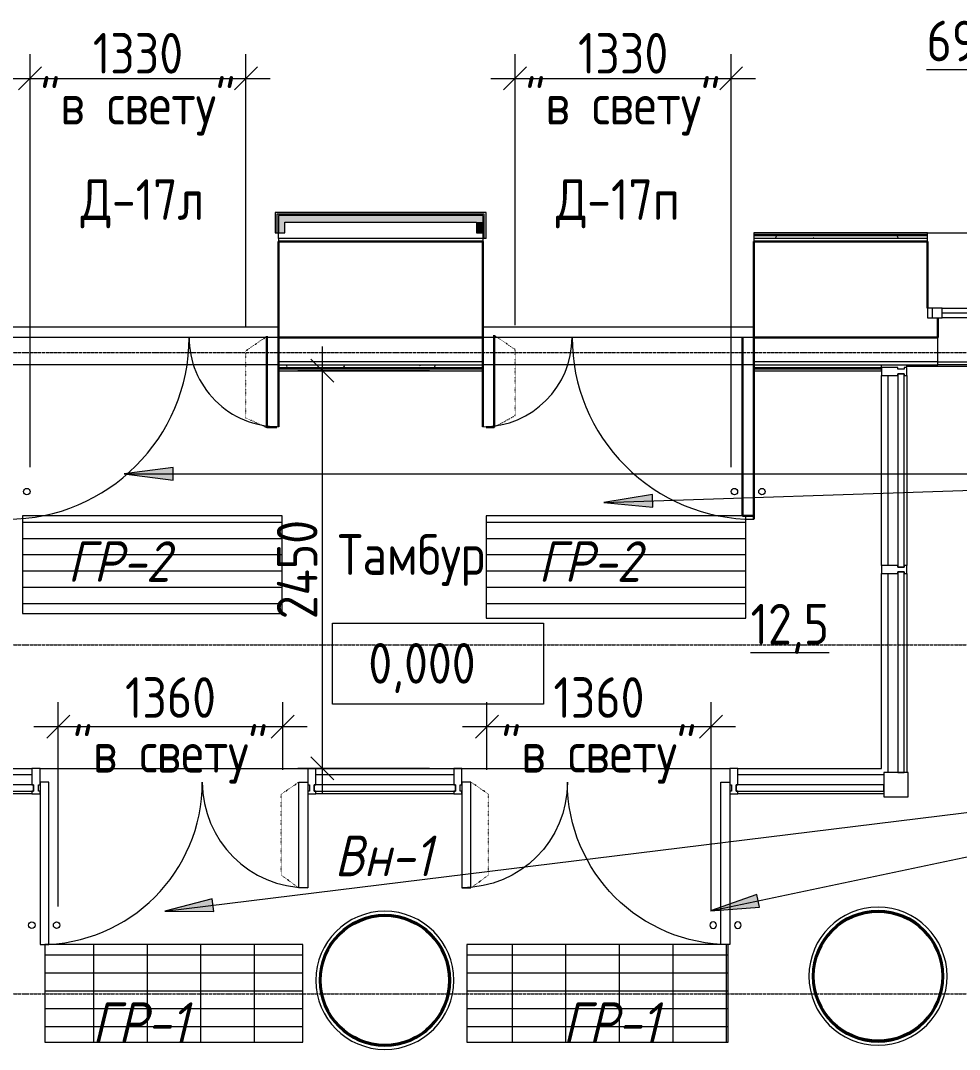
# Model space of a CAD drawing. Header units: millimetres. Extents: x -11345 to 411485, y -9810 to 73012.
# Drawn here: x 54361 to 60146, y -2497 to 3840 of the extents above; entities that cross this region are included whole.
import ezdxf

# ---------------------------------------------------------------- set-up
doc = ezdxf.new("R2010")
doc.units = ezdxf.units.MM
doc.linetypes.add('ADSK_Линия сетки', pattern=[25, 20, -2.5, 0, -2.5])
doc.linetypes.add('ADSK_Пунктирная_п1', pattern=[0.53, 0, -0.53])
for name, color, linetype, lineweight in [('_ Окна', 7, 'Continuous', 9), ('Аннотация', 7, 'Continuous', 18), ('Витраж', 7, 'Continuous', 9), ('Двери', 7, 'Continuous', 9), ('Колонны', 7, 'Continuous', 18), ('Марки', 7, 'Continuous', 20), ('Марки дверей', 7, 'Continuous', 20), ('Марки помещений', 7, 'Continuous', 20), ('Окна', 7, 'Continuous', 9), ('Оси', 253, 'Continuous', 9), ('Отметки', 7, 'Continuous', 9), ('Панели витража', 7, 'Continuous', 9), ('Перекрытие', 7, 'Continuous', 9), ('Размеры', 7, 'Continuous', 5), ('Стены внутренние', 7, 'Continuous', 18), ('Стены наружные', 7, 'Continuous', 18), ('Стены несущие', 7, 'Continuous', 30), ('Стены отделка', 7, 'Continuous', 30), ('Стены штриховка', 7, 'Continuous', 9), ('Узлы', 7, 'Continuous', 18)]:
    doc.layers.add(name, color=color, linetype=linetype, lineweight=lineweight)
doc.layers.add('Линии', color=7, linetype='Continuous', lineweight=9, true_color=0x00a600)
doc.styles.add('GOST Common_2', font='GOST_Common.ttf', dxfattribs={"width": 0.9, "height": 250})
doc.styles.add('GOST Common_3', font='GOST_Common.ttf', dxfattribs={"width": 0.9, "height": 250})
doc.styles.add('GOST Common_B_I', font='', dxfattribs={"width": 0.9, "height": 250})
doc.styles.get('GOST Common_B_I').set_extended_font_data('GOST Common', italic=True, bold=True)
doc.dimstyles.new('ADSK_Основной_2_5_мм_Округление_до_10_мм', dxfattribs={"dimscale": 304.8, "dimtxt": 251.428749, "dimasz": 0.463911, "dimexe": 0.492126, "dimexo": 0.492126, "dimgap": 0.098425, "dimtad": 1, "dimdec": 0, "dimrnd": 10, "dimdsep": 46, "dimtxsty": 'GOST Common_3', "dimblk1": 'OBLIQUE', "dimblk2": 'OBLIQUE', "dimsah": 1, "dimcen": 0.09, "dimdle": 0.492126, "dimazin": 2, "dimtfac": 1, "dimtdec": 4, "dimtix": 1, "dimtmove": 0, "dimatfit": 3, "dimfxl": 1, "dimtvp": 1, "dimtolj": 1, "dimtzin": 0, "dimlwd": 20, "dimlwe": 20, "dimarcsym": 2})
doc.dimstyles.new('ADSK_Основной_2_5_мм_Округление_до_1_мм', dxfattribs={"dimscale": 304.8, "dimtxt": 250, "dimasz": 0.463911, "dimexe": 0.492126, "dimexo": 0.492126, "dimgap": 0.098425, "dimtad": 1, "dimdec": 0, "dimdsep": 46, "dimtxsty": 'GOST Common_3', "dimblk1": 'OBLIQUE', "dimblk2": 'OBLIQUE', "dimsah": 1, "dimcen": 0.09, "dimdle": 0.492126, "dimazin": 2, "dimtfac": 1, "dimtdec": 0, "dimtix": 1, "dimtmove": 0, "dimatfit": 3, "dimfxl": 1, "dimtvp": 1, "dimtolj": 1, "dimtzin": 0, "dimlwd": 20, "dimlwe": 20, "dimarcsym": 2})
pattern_1 = [(0, (32053.86, 0), (406.4, 101.6), [33.528, -271.272, 33.528, -271.272, -1625.6]), (0, (32053.86, 0), (406.4, 101.6), [-609.6, 33.528, -576.072, 33.528, -271.272, -711.2]), (0, (32053.86, 0), (406.4, 101.6), [-1524, 33.528, -169.672, 33.528, -474.472]), (120, (32206.26, 50.8), (-291.18818, 301.15272), [33.528, -271.272, 33.528, -271.272, -1625.6]), (120, (32206.26, 50.8), (-291.18818, 301.15272), [-609.6, 33.528, -576.072, 33.528, -271.272, -711.2]), (120, (32206.26, 50.8), (-291.18818, 301.15272), [-1524, 33.528, -169.672, 33.528, -474.472]), (240, (32257.06, 254), (-115.21182, -402.75272), [33.528, -271.272, 33.528, -271.272, -1625.6]), (240, (32257.06, 254), (-115.21182, -402.75272), [-609.6, 33.528, -576.072, 33.528, -271.272, -711.2]), (240, (32257.06, 254), (-115.21182, -402.75272), [-1524, 33.528, -169.672, 33.528, -474.472])]
pattern_2 = [(0, (32053.86, -550), (0, 100), [])]

# ---------------------------------------------------------------- blocks, each defined once
blk = doc.blocks.new('Системная панель - Стекло - 40мм-6453344-План 1-го этажа')
at = {"layer": 'Панели витража', "lineweight": 18}
blk.add_line((-405, 40), (-405, 0), dxfattribs=at)
blk.add_lwpolyline([(-405, 0), (505, 0), (505, 40), (-405, 40)], dxfattribs=at)
blk = doc.blocks.new('Системная панель - Стекло - 40мм-4289807-План 1-го этажа')
at = {"layer": 'Панели витража', "lineweight": 18}
blk.add_lwpolyline([(263.8, 0), (263.8, 40), (-971.2, 40), (-971.2, 0)], close=True, dxfattribs=at)
blk = doc.blocks.new('Прямоугольный импост - Импост структурный с накладкой - 100мм-5430409-План 1-го этажа')
at = {"layer": 'Витраж'}
for p, q in [((22226, -300.6), (21326, -300.6)), ((22226, -417.6), (21326, -417.6))]:
    blk.add_line(p, q, dxfattribs=at)
blk = doc.blocks.new('Квадратный угловой импост - 150х150 мм-6453345-План 1-го этажа')
at = {"layer": 'Витраж', "lineweight": 18}
for p, q in [((-25, 25), (125, 25)), ((-25, -125), (-25, 25)), ((125, 25), (125, -125)), ((125, -125), (-25, -125))]:
    blk.add_line(p, q, dxfattribs=at)
blk = doc.blocks.new('Системная панель - Стекло - 40мм-6453346-План 1-го этажа')
at = {"layer": 'Панели витража', "lineweight": 18}
blk.add_line((-535, 40), (-535, 0), dxfattribs=at)
blk.add_lwpolyline([(-535, 0), (335, 0), (335, 40), (-535, 40)], dxfattribs=at)
blk = doc.blocks.new('Прямоугольный импост - Импост структурный с накладкой - 160мм-4289808-План 1-го этажа')
at = {"layer": 'Витраж', "lineweight": 18}
for p, q in [((-50, 0), (-50, 17)), ((-50, 17), (0, 17)), ((-40, 0), (-50, 0)), ((-40, -40), (-40, 0)), ((0, 0), (-10, 0)), ((-10, 0), (-10, -40)), ((0, 17), (0, 0)), ((-50, -140), (-50, -40)), ((-50, -40), (-40, -40)), ((-10, -40), (0, -40)), ((0, -40), (0, -140)), ((0, -140), (-50, -140))]:
    blk.add_line(p, q, dxfattribs=at)
blk = doc.blocks.new('Системная панель - Стекло - 40мм-4289809-План 1-го этажа')
at = {"layer": 'Панели витража', "lineweight": 18}
blk.add_lwpolyline([(488.8, 40), (-701.2, 40), (-701.2, 0), (488.8, 0)], close=True, dxfattribs=at)
blk = doc.blocks.new('Прямоугольный импост - Импост структурный с накладкой - 160мм-6453342-План 1-го этажа')
at = {"layer": 'Витраж', "lineweight": 18}
for p, q in [((-25, 0), (-25, 17)), ((-25, 17), (25, 17)), ((-15, 0), (-25, 0)), ((-15, -40), (-15, 0)), ((25, 0), (15, 0)), ((15, 0), (15, -40)), ((25, 17), (25, 0)), ((-25, -140), (-25, -40)), ((-25, -40), (-15, -40)), ((15, -40), (25, -40)), ((25, -40), (25, -140)), ((25, -140), (-25, -140))]:
    blk.add_line(p, q, dxfattribs=at)
blk = doc.blocks.new('Прямоугольный импост - Импост структурный с накладкой - 160мм-4289652-План 1-го этажа')
at = {"layer": 'Витраж', "lineweight": 18}
for p, q in [((-25, 0), (-25, 17)), ((-25, 17), (25, 17)), ((-15, 0), (-25, 0)), ((-15, -40), (-15, 0)), ((25, 0), (15, 0)), ((15, 0), (15, -40)), ((25, 17), (25, 0)), ((-25, -140), (-25, -40)), ((-25, -40), (-15, -40)), ((15, -40), (25, -40)), ((25, -40), (25, -140)), ((25, -140), (-25, -140))]:
    blk.add_line(p, q, dxfattribs=at)
blk = doc.blocks.new('Витражная двухстворчатая дверь - Входная двухстворчатая левая-6453348-План 1-го этажа')
at = {"layer": 'Двери'}
for points in [[(-825, -945), (-770, -945), (-770, 55), (-825, 55), (-825, -945)], [(825, -595), (770, -595), (770, 55), (825, 55), (825, -595)]]:
    blk.add_lwpolyline(points, dxfattribs=at)
for centre, radius, start, end in [((-825, 55), 1000, 270, 0), ((825, 55), 650, 180, 270)]:
    blk.add_arc(centre, radius, start, end, dxfattribs=at)
at = {"layer": 'Линии', "color": 7, "linetype": 'ADSK_Пунктирная_п1'}
for points in [[(660.6, -516.3), (660.6, -19.2), (769.3, 55.8)], [(768.9, -595), (660.6, -516.3)]]:
    blk.add_lwpolyline(points, dxfattribs=at)
at = {"layer": 'Линии', "color": 7, "lineweight": 18}
for centre in [(-875, -825), (-722.5, -825)]:
    blk.add_circle(centre, 20, dxfattribs=at)
blk = doc.blocks.new('AC_Дверь_Двупольная_Алюминиевая - 1670х2250Н алюм ост Д-25п-5482240-План 1-го этажа')
at = {"layer": 'Двери', "lineweight": 30}
for p, q in [((-835, 295), (-835, 1415)), ((835, 295), (835, 845))]:
    blk.add_line(p, q, dxfattribs=at)
at = {"layer": 'Двери'}
for centre, radius, start, end in [((-835, 295), 1120, 360, 90), ((835, 295), 550, 90, 180)]:
    blk.add_arc(centre, radius, start, end, dxfattribs=at)
blk = doc.blocks.new('AC_Дверь_Двупольная_Алюминиевая - 1670х2250Н алюм ост Д-25л-6024156-План 1-го этажа')
at = {"layer": 'Двери', "lineweight": 30}
for p, q in [((835, 295), (835, 1415)), ((-835, 295), (-835, 845))]:
    blk.add_line(p, q, dxfattribs=at)
at = {"layer": 'Двери'}
for centre, radius, start, end in [((835, 295), 1120, 90, 180), ((-835, 295), 550, 360, 90)]:
    blk.add_arc(centre, radius, start, end, dxfattribs=at)
blk = doc.blocks.new('окно трехпол с фрамугой - 1740 и 1760 -2300_h___нов_ ок1-V47-План 1-го этажа')
at = {"layer": '_ Окна', "lineweight": 18}
for p, q in [((-880, 115), (-880, 175)), ((-880, 175), (-790, 175)), ((-790, 175), (-790, 115)), ((-430, 115), (-430, 175)), ((-430, 175), (-370, 175)), ((-370, 175), (-370, 115)), ((370, 115), (370, 175)), ((370, 175), (430, 175)), ((430, 175), (430, 115)), ((790, 175), (790, 115)), ((880, 175), (790, 175)), ((880, 115), (880, 175)), ((-790, 115), (-880, 115)), ((-370, 115), (-430, 115)), ((430, 115), (370, 115)), ((790, 115), (880, 115))]:
    blk.add_line(p, q, dxfattribs=at)
at = {"layer": '_ Окна'}
for p, q in [((-850, 115), (-850, 175)), ((-790, 145), (-430, 145)), ((-370, 145), (370, 145)), ((430, 145), (790, 145)), ((850, 115), (850, 175))]:
    blk.add_line(p, q, dxfattribs=at)
at = {"layer": 'Окна'}
for p, q in [((-880, 175), (-880, 115)), ((-790, 175), (-880, 175)), ((-790, 175), (-430, 175)), ((-370, 175), (-430, 175)), ((-370, 175), (370, 175)), ((430, 175), (370, 175)), ((430, 175), (790, 175)), ((880, 175), (790, 175)), ((880, 115), (880, 175)), ((-880, 115), (-790, 115)), ((-430, 115), (-790, 115)), ((-430, 115), (-370, 115)), ((370, 115), (-370, 115)), ((370, 115), (430, 115)), ((790, 115), (430, 115)), ((790, 115), (880, 115))]:
    blk.add_line(p, q, dxfattribs=at)
blk = doc.blocks.new('Высотные отметки - Рамка-12095-План 1-го этажа')
at = {"layer": 'Аннотация', "lineweight": 20}
for p, q in [((-6.5, 0), (-6.5, 5)), ((-6.5, 5), (6.5, 5)), ((6.5, 5), (6.5, 0)), ((6.5, 0), (-6.5, 0))]:
    blk.add_line(p, q, dxfattribs=at)
blk = doc.blocks.new('_Oblique')
at = {"color": 0, "linetype": 'ByBlock', "lineweight": -2}
blk.add_line((-0.5, -0.5), (0.5, 0.5), dxfattribs=at)
blk = doc.blocks.new('DIMBLOCK28-План 1-го этажа')
at = {"layer": 'Defpoints', "color": 0, "transparency": 16777216}
for p in [(58615.6, -508.6), (57234.4, -924.9), (58615.6, -1796.7)]:
    blk.add_point(p, dxfattribs=at)
at = {"layer": 'Размеры', "color": 0, "transparency": 16777216}
for p, q in [((57234.4, -774.9), (57234.4, -358.6)), ((58615.6, -1646.7), (58615.6, -358.6)), ((57084.4, -508.6), (58765.6, -508.6))]:
    blk.add_line(p, q, dxfattribs=at)
at = {"layer": 'Размеры', "color": 0, "transparency": 16777216, "xscale": 141.4, "yscale": 141.4, "zscale": 141.4, "rotation": 180}
blk.add_blockref('_Oblique', (57234.4, -508.6), dxfattribs=at)
at = {"layer": 'Размеры', "color": 0, "transparency": 16777216, "xscale": 141.4, "yscale": 141.4, "zscale": 141.4}
blk.add_blockref('_Oblique', (58615.6, -508.6), dxfattribs=at)
at = {"layer": 'Размеры', "color": 0, "lineweight": 20, "transparency": 16777216, "char_height": 250, "width": 1564.824, "attachment_point": 5, "style": 'GOST Common_3'}
for s, insert in [('\\A1;1360\u200e', (57925, -330.1)), ('\\A1;"в свету"', (57925, -701.1))]:
    blk.add_mtext(s, dxfattribs=dict(at, insert=insert))
blk = doc.blocks.new('DIMBLOCK29-План 1-го этажа')
at = {"layer": 'Defpoints', "color": 0, "transparency": 16777216}
for p in [(55976.2, -508.6), (55976.2, -925.9), (54593.1, -1766.9)]:
    blk.add_point(p, dxfattribs=at)
at = {"layer": 'Размеры', "color": 0, "transparency": 16777216}
for p, q in [((54593.1, -1616.9), (54593.1, -358.6)), ((55976.2, -775.9), (55976.2, -358.6)), ((54443.1, -508.6), (56126.2, -508.6))]:
    blk.add_line(p, q, dxfattribs=at)
at = {"layer": 'Размеры', "color": 0, "transparency": 16777216, "xscale": 141.4, "yscale": 141.4, "zscale": 141.4, "rotation": 180}
blk.add_blockref('_Oblique', (54593.1, -508.6), dxfattribs=at)
at = {"layer": 'Размеры', "color": 0, "transparency": 16777216, "xscale": 141.4, "yscale": 141.4, "zscale": 141.4}
blk.add_blockref('_Oblique', (55976.2, -508.6), dxfattribs=at)
at = {"layer": 'Размеры', "color": 0, "lineweight": 20, "transparency": 16777216, "char_height": 250, "width": 1564.824, "attachment_point": 5, "style": 'GOST Common_3'}
for s, insert in [('\\A1;1360\u200e', (55284.7, -330.1)), ('\\A1;"в свету"', (55284.7, -701.1))]:
    blk.add_mtext(s, dxfattribs=dict(at, insert=insert))
blk = doc.blocks.new('DIMBLOCK30-План 1-го этажа')
at = {"layer": 'Defpoints', "color": 0, "transparency": 16777216}
for p in [(58739.4, 3483.1), (57408, 1813.2), (58739.4, 938.1)]:
    blk.add_point(p, dxfattribs=at)
at = {"layer": 'Размеры', "color": 0, "transparency": 16777216}
for p, q in [((57408, 1963.2), (57408, 3633.1)), ((58739.4, 1088.1), (58739.4, 3633.1)), ((57258, 3483.1), (58889.4, 3483.1))]:
    blk.add_line(p, q, dxfattribs=at)
at = {"layer": 'Размеры', "color": 0, "transparency": 16777216, "xscale": 141.4, "yscale": 141.4, "zscale": 141.4, "rotation": 180}
blk.add_blockref('_Oblique', (57408, 3483.1), dxfattribs=at)
at = {"layer": 'Размеры', "color": 0, "transparency": 16777216, "xscale": 141.4, "yscale": 141.4, "zscale": 141.4}
blk.add_blockref('_Oblique', (58739.4, 3483.1), dxfattribs=at)
at = {"layer": 'Размеры', "color": 0, "lineweight": 20, "transparency": 16777216, "char_height": 250, "width": 1564.824, "attachment_point": 5, "style": 'GOST Common_3'}
for s, insert in [('\\A1;1330', (58073.7, 3638.1)), ('\\A1;"в свету"', (58073.7, 3290.6))]:
    blk.add_mtext(s, dxfattribs=dict(at, insert=insert))
blk = doc.blocks.new('DIMBLOCK83-План 1-го этажа')
at = {"layer": 'Defpoints', "color": 0, "transparency": 16777216}
for p in [(55749.3, 3483.1), (55749.3, 1805.5), (54419.3, 938.1)]:
    blk.add_point(p, dxfattribs=at)
at = {"layer": 'Размеры', "color": 0, "transparency": 16777216}
for p, q in [((54419.3, 1088.1), (54419.3, 3633.1)), ((55749.3, 1955.5), (55749.3, 3633.1)), ((54269.3, 3483.1), (55899.3, 3483.1))]:
    blk.add_line(p, q, dxfattribs=at)
at = {"layer": 'Размеры', "color": 0, "transparency": 16777216, "xscale": 141.4, "yscale": 141.4, "zscale": 141.4, "rotation": 180}
blk.add_blockref('_Oblique', (54419.3, 3483.1), dxfattribs=at)
at = {"layer": 'Размеры', "color": 0, "transparency": 16777216, "xscale": 141.4, "yscale": 141.4, "zscale": 141.4}
blk.add_blockref('_Oblique', (55749.3, 3483.1), dxfattribs=at)
at = {"layer": 'Размеры', "color": 0, "lineweight": 20, "transparency": 16777216, "char_height": 250, "width": 1564.824, "attachment_point": 5, "style": 'GOST Common_3'}
for s, insert in [('\\A1;1330', (55084.3, 3638.1)), ('\\A1;"в свету"', (55084.3, 3290.6))]:
    blk.add_mtext(s, dxfattribs=dict(at, insert=insert))
blk = doc.blocks.new('оси')
at = {"layer": 'Оси', "linetype": 'ADSK_Линия сетки'}
for p, q in [((-5146.135, 3950), (56550.042, 3950)), ((-5146.135, 2150), (56868.493, 2150)), ((-5146.135, 0), (40282.446, 0))]:
    blk.add_line(p, q, dxfattribs=at)
blk = doc.blocks.new('*D518')
at = {"layer": 'Defpoints', "color": 0, "transparency": 16777216}
for p in [(56220.3, 1683.2), (57030.6, 1683.2), (57030.6, -766.8)]:
    blk.add_point(p, dxfattribs=at)
at = {"layer": 'Размеры', "color": 0, "transparency": 16777216}
for p, q in [((56220.3, -916.8), (56220.3, 1833.2)), ((56880.6, 1683.2), (56070.3, 1683.2)), ((56880.6, -766.8), (56070.3, -766.8))]:
    blk.add_line(p, q, dxfattribs=at)
at = {"layer": 'Размеры', "color": 0, "transparency": 16777216, "xscale": 141.4, "yscale": 141.4, "zscale": 141.4}
for p, rotation in [((56220.3, 1683.2), 90), ((56220.3, -766.8), 270)]:
    blk.add_blockref('_Oblique', p, dxfattribs=dict(at, rotation=rotation))
at = {"layer": 'Размеры', "color": 0, "lineweight": 20, "transparency": 16777216, "insert": (56065.3, 458.2), "char_height": 250, "attachment_point": 5, "rotation": 90, "style": 'GOST Common_3'}
blk.add_mtext('\\A1;2450', dxfattribs=at)

msp = doc.modelspace()

# ---------------------------------------------------------------- hatches: boundary and pattern name
at = {"layer": 'Аннотация', "lineweight": 9}
for points in [[(55000.13044, 1047.53058), (55300.13044, 1008.03483), (55300.13044, 1087.02633)], [(57955.82478, 872.00485), (58256.97858, 842.57178), (58254.33485, 921.51903)], [(55249.49321, -1645.11888), (55552.07011, -1647.79003), (55542.4514, -1569.38635)], [(58612.23228, -1643.9672), (58913.91851, -1620.61476), (58897.59474, -1543.32834)]]:
    msp.add_hatch(color=256, dxfattribs=at).paths.add_polyline_path(points)
at = {"layer": 'Колонны', "true_color": 0xfbfbf4}
for points in [[(56605.63128, -2477.47649), (56676.04639, -2471.31596), (56744.32197, -2453.02158), (56808.38351, -2423.14919), (56866.28452, -2382.60647), (56919.26212, -2328.34596), (56958.36064, -2271.39555), (56987.29093, -2208.38575), (57005.07635, -2141.2311), (57011.13573, -2071.97204), (57004.47829, -2071.97204), (56998.41891, -2141.2311), (56980.42487, -2208.38575), (56951.04292, -2271.39555), (56911.16582, -2328.34596), (56862.0052, -2377.50658), (56805.05479, -2417.38368), (56742.04499, -2446.76563), (56674.89034, -2464.75967), (56605.63128, -2470.81905), (56535.21618, -2464.4499), (56466.94059, -2445.70386), (56406.20778, -2417.38368), (56349.25737, -2377.50658), (56300.09675, -2328.34596), (56260.21964, -2271.39555), (56230.83769, -2208.38575), (56212.84366, -2141.2311), (56205.80837, -2071.97204), (56200.12684, -2071.97204), (56207.72481, -2147.75179), (56224.58175, -2210.66273), (56254.45413, -2274.72427), (56295.69386, -2333.32228), (56349.25737, -2385.60288), (56406.20778, -2424.7014), (56469.21757, -2453.63169), (56536.37223, -2471.41711), (56597.25509, -2476.74367)], [(59644.45548, -2452.08788), (59716.51976, -2445.48546), (59783.14617, -2427.63297), (59847.2077, -2397.76059), (59905.10871, -2357.21786), (59958.06155, -2302.99272), (59997.17201, -2246.03445), (60026.11009, -2183.01596), (60043.89971, -2115.85204), (60049.95993, -2046.58343), (60043.35751, -2046.58343), (60037.29729, -2115.85204), (60019.30077, -2183.01596), (59989.91477, -2246.03445), (59950.03216, -2302.99272), (59900.86476, -2352.16012), (59843.90649, -2392.04272), (59780.88801, -2421.42873), (59713.72409, -2439.42524), (59644.45548, -2445.48546), (59574.04037, -2439.11804), (59505.76479, -2420.37573), (59445.00446, -2392.04272), (59388.0462, -2352.16012), (59338.8788, -2302.99272), (59298.99619, -2246.03445), (59269.61019, -2183.01596), (59251.61367, -2115.85204), (59244.62369, -2046.58343), (59238.95103, -2046.58343), (59246.4559, -2122.01571), (59263.40594, -2185.27412), (59293.27833, -2249.33566), (59334.51806, -2307.93368), (59388.0462, -2360.18951), (59445.00446, -2399.29997), (59508.02295, -2428.23804), (59577.32005, -2446.21429), (59623.16827, -2450.22549)]]:
    msp.add_hatch(color=7, dxfattribs=at).paths.add_polyline_path(points)
at = {"layer": 'Стены внутренние'}
for points in [[(55989.28875, 2533.2316), (55989.28875, 2638.2316), (55949.28875, 2638.2316), (55949.28875, 2533.2316)], [(57169.42559, 2598.2316), (57209.42559, 2598.2316), (57209.42559, 2638.2316), (55989.28875, 2638.2316), (55989.28875, 2598.2316), (56984.20333, 2598.2316)], [(57169.42559, 2533.2316), (57209.42559, 2533.2316), (57209.42559, 2598.2316), (57169.42559, 2598.2316)]]:
    msp.add_hatch(color=256, dxfattribs=at).paths.add_polyline_path(points)
at = {"layer": 'Стены внутренние', "lineweight": 9}
h = msp.add_hatch(dxfattribs=at)
h.set_pattern_fill('FP_12', color=256, style=0, pattern_type=2)
h.set_pattern_definition(pattern_1)
h.paths.add_polyline_path([(58881.72412, 2498.2316), (59948.99098, 2498.2316), (59948.99098, 2513.2316), (58879.42559, 2513.2316), (58879.42559, 2498.2316)])
h = msp.add_hatch(dxfattribs=at)
h.set_pattern_fill('FP_12', color=256, style=0, pattern_type=2)
h.set_pattern_definition(pattern_1)
h.paths.add_polyline_path([(59514.86393, 1703.2316), (59514.86393, 1718.2316), (58879.42559, 1718.2316), (58879.42559, 1703.2316), (59140.51864, 1703.2316)])
h.paths.add_polyline_path([(54279.28875, 1703.2316), (54279.28875, 1718.2316), (53394.86393, 1718.2316), (53394.86393, 1703.2316), (53817.44541, 1703.2316)])
h.paths.add_polyline_path([(56984.20333, 1703.2316), (57209.42559, 1703.2316), (57209.42559, 1718.2316), (55949.28875, 1718.2316), (55949.28875, 1703.2316)])
at = {"layer": 'Узлы', "lineweight": 9}
h = msp.add_hatch(dxfattribs=at)
h.set_pattern_fill('FP_32', color=253, style=0, pattern_type=2)
h.set_pattern_definition(pattern_2)
h.paths.add_polyline_path([(55929.86393, 188.2316), (55972.36393, 188.2316), (55972.36393, 788.2316), (54372.36393, 788.2316), (54372.36393, 188.2316), (55928.61736, 188.2316)])
h = msp.add_hatch(dxfattribs=at)
h.set_pattern_fill('FP_32', color=253, style=0, pattern_type=2)
h.set_pattern_definition(pattern_2)
h.paths.add_polyline_path([(58729.86393, 158.2316), (58829.42559, 158.2316), (58829.42559, 788.2316), (57229.42559, 788.2316), (57229.42559, 158.2316), (58719.86393, 158.2316)])
h = msp.add_hatch(dxfattribs=at)
h.set_pattern_fill('FP_30', color=253, style=0, pattern_type=2)
h.set_pattern_definition([(0, (32041.85, -1255.9), (0, 110), []), (90, (32041.85, -1255.9), (-330, 2e-14), [])])
h.paths.add_polyline_path([(55123.79874, -2451.7684), (56100.63128, -2451.7684), (56100.63128, -1851.7684), (54510.63128, -1851.7684), (54510.63128, -2451.7684), (54596.00575, -2451.7684)])
h = msp.add_hatch(dxfattribs=at)
h.set_pattern_fill('FP_31', color=253, style=0, pattern_type=2)
h.set_pattern_definition([(0, (34621.54, -1255.9), (0, 110), []), (90, (34621.54, -1255.9), (-330, 2e-14), [])])
h.paths.add_polyline_path([(58720.63128, -2451.7684), (58720.63128, -1851.7684), (57110.63128, -1851.7684), (57110.63128, -2451.7684), (58090.55667, -2451.7684)])

# ---------------------------------------------------------------- linework, layer by layer
at = {"layer": 'Аннотация', "lineweight": 9}
for p, q in [((55300.13044, 1087.02633), (55000.13044, 1047.53058)), ((55300.13044, 1008.03483), (55300.13044, 1087.02633)), ((55000.13044, 1047.53058), (55300.13044, 1008.03483)), ((55000.13044, 1047.53058), (63197.38861, 1047.53058)), ((57955.82478, 872.00485), (63197.38861, 1047.53058)), ((58254.33485, 921.51903), (57955.82478, 872.00485)), ((58256.97858, 842.57178), (58254.33485, 921.51903)), ((57955.82478, 872.00485), (58256.97858, 842.57178)), ((55249.49321, -1645.11888), (63259.22754, -662.46942)), ((58612.23228, -1643.9672), (63259.22754, -662.46942)), ((55542.4514, -1569.38635), (55249.49321, -1645.11888)), ((55552.07011, -1647.79003), (55542.4514, -1569.38635)), ((58897.59474, -1543.32834), (58612.23228, -1643.9672)), ((58913.91851, -1620.61476), (58897.59474, -1543.32834)), ((55249.49321, -1645.11888), (55552.07011, -1647.79003)), ((58612.23228, -1643.9672), (58913.91851, -1620.61476))]:
    msp.add_line(p, q, dxfattribs=at)
at = {"layer": 'Витраж'}
for p, q in [((59705.63128, 1653.2316), (59705.63128, 483.2316)), ((59822.63128, 1653.2316), (59822.63128, 483.2316)), ((59705.63128, 433.2316), (59705.63128, -791.7684)), ((59822.63128, 433.2316), (59822.63128, -791.7684)), ((57030.63128, -806.7684), (56180.63128, -806.7684)), ((57030.63128, -923.7684), (56180.63128, -923.7684))]:
    msp.add_line(p, q, dxfattribs=at)
at = {"layer": 'Колонны', "lineweight": 40}
for centre, radius, start, end in [((56605.63128, -2071.97204), 398.84701, 0, 180), ((59644.45548, -2046.58343), 398.90203, 0, 180), ((56605.63128, -2071.97204), 398.84701, 180, 0), ((59644.45548, -2046.58343), 398.90203, 180, 0)]:
    msp.add_arc(centre, radius, start, end, dxfattribs=at)
at = {"layer": 'Линии', "color": 7, "lineweight": 30}
for p, q in [((57279.42559, 1335.7316), (57279.42559, 1901.92945)), ((55879.28875, 1335.7316), (55879.28875, 1895.12771)), ((58809.42559, 788.2316), (58809.42559, 1888.2316)), ((55939.28875, 1335.7316), (55879.28875, 1335.7316)), ((57229.28875, 1335.7316), (57279.42559, 1335.7316)), ((58879.28875, 788.2316), (58809.42559, 788.2316))]:
    msp.add_line(p, q, dxfattribs=at)
at = {"layer": 'Линии', "color": 7, "linetype": 'ADSK_Пунктирная_п1'}
for p, q in [((57408.04568, 1813.2316), (57279.42559, 1901.92945)), ((55749.28875, 1805.47825), (55879.28875, 1895.12771)), ((55749.28875, 1391.68851), (55749.28875, 1805.47825)), ((57408.04568, 1403.2316), (57408.04568, 1813.2316)), ((57279.42559, 1335.7316), (57408.04568, 1407.02687)), ((55879.28875, 1331.06852), (55749.28875, 1391.68851))]:
    msp.add_line(p, q, dxfattribs=at)
at = {"layer": 'Линии', "color": 253}
for points in [[(54372.36393, 188.2316), (55972.36393, 188.2316), (55972.36393, 788.2316), (54372.36393, 788.2316)], [(58829.42559, 788.2316), (57229.42559, 788.2316), (57229.42559, 158.2316), (58829.42559, 158.2316)], [(56100.63128, -1851.7684), (54510.63128, -1851.7684), (54510.63128, -2451.7684), (56100.63128, -2451.7684)], [(58720.63128, -1851.7684), (57110.63128, -1851.7684), (57110.63128, -2451.7684), (58720.63128, -2451.7684)]]:
    msp.add_lwpolyline(points, close=True, dxfattribs=at)
at = {"layer": 'Линии', "color": 7, "lineweight": 18}
for centre in [(54399.28875, 938.11355), (58759.42559, 938.11355), (58929.42559, 938.11355)]:
    msp.add_circle(centre, 20, dxfattribs=at)
at = {"layer": 'Перекрытие'}
for p, q in [((55949.28875, 2498.2316), (55949.28875, 2533.2316)), ((54279.28875, 1953.2316), (55949.28875, 1953.2316)), ((57209.42559, 1953.2316), (58879.42559, 1953.2316)), ((55949.28875, 1888.2316), (54279.28875, 1888.2316)), ((58879.42559, 1888.2316), (57209.42559, 1888.2316)), ((55949.28875, 1718.2316), (54279.28875, 1718.2316)), ((58879.42559, 1718.2316), (57209.42559, 1718.2316)), ((59665.63128, 483.2316), (59665.63128, 1653.2316)), ((59665.63128, -766.7684), (59665.63128, 433.2316)), ((53545.63128, -766.7684), (54430.63128, -766.7684)), ((54480.63128, -766.7684), (56130.63128, -766.7684)), ((56080.63128, -766.7684), (57130.63128, -766.7684)), ((57080.63128, -766.7684), (58730.63128, -766.7684)), ((58780.63128, -766.7684), (59665.63128, -766.7684))]:
    msp.add_line(p, q, dxfattribs=at)
at = {"layer": 'Стены внутренние'}
msp.add_line((59948.99098, 2533.2316), (61688.99098, 2533.2316), dxfattribs=at)
at = {"layer": 'Стены наружные'}
for p, q in [((59822.63128, 1708.2316), (59822.63128, 1718.2316)), ((60013.99098, 1738.2316), (61653.99098, 1738.2316)), ((61653.99098, 1718.2316), (60013.99098, 1718.2316)), ((61731.37374, 1708.2316), (59822.63128, 1708.2316))]:
    msp.add_line(p, q, dxfattribs=at)
for centre, radius, start, end in [((56605.63128, -2071.97204), 425.50445, 360, 180), ((59644.45548, -2046.58343), 425.50445, 360, 180), ((59644.45548, -2046.58343), 405.50445, 0, 180), ((56605.63128, -2071.97204), 405.50445, 0, 180), ((56605.63128, -2071.97204), 425.50445, 180, 360), ((56605.63128, -2071.97204), 405.50445, 180, 360), ((59644.45548, -2046.58343), 425.50445, 180, 360), ((59644.45548, -2046.58343), 405.50445, 180, 0)]:
    msp.add_arc(centre, radius, start, end, dxfattribs=at)
at = {"layer": 'Стены несущие'}
for p, q in [((55949.28875, 2478.2316), (55949.28875, 1888.2316)), ((57209.42559, 2478.2316), (55949.28875, 2478.2316)), ((57209.42559, 1888.2316), (57209.42559, 2478.2316)), ((58879.42559, 2478.2316), (58879.42559, 1888.2316)), ((59948.99098, 2478.2316), (58879.42559, 2478.2316)), ((59948.99098, 2068.2316), (59948.99098, 2478.2316)), ((60013.99098, 1888.2316), (60013.99098, 2008.2316)), ((55949.28875, 1888.2316), (57209.42559, 1888.2316)), ((58879.42559, 1888.2316), (60013.99098, 1888.2316))]:
    msp.add_line(p, q, dxfattribs=at)
at = {"layer": 'Стены отделка', "lineweight": 9}
for p, q in [((57229.42559, 2658.2316), (55929.28875, 2658.2316)), ((55929.28875, 2658.2316), (55929.28875, 2533.2316)), ((57209.42559, 2638.2316), (55949.28875, 2638.2316)), ((55949.28875, 2638.2316), (55949.28875, 2533.2316)), ((57209.42559, 2638.2316), (57209.42559, 2478.2316)), ((57229.42559, 2498.2316), (57229.42559, 2658.2316)), ((55989.28875, 2598.2316), (57169.42559, 2598.2316)), ((55989.28875, 2533.2316), (55989.28875, 2598.2316)), ((57169.42559, 2598.2316), (57169.42559, 2533.2316)), ((55929.28875, 2533.2316), (55989.28875, 2533.2316)), ((57229.42559, 2498.2316), (55949.28875, 2498.2316)), ((55949.28875, 2498.2316), (55949.28875, 2478.2316)), ((57169.42559, 2533.2316), (57209.42559, 2533.2316)), ((58879.42559, 2533.2316), (58879.42559, 2478.2316)), ((59948.99098, 2533.2316), (58879.42559, 2533.2316)), ((59948.99098, 2478.2316), (59948.99098, 2533.2316)), ((55949.28875, 1888.2316), (55949.28875, 1683.2316)), ((57209.42559, 1683.2316), (57209.42559, 1888.2316)), ((58879.42559, 1888.2316), (58879.42559, 1683.2316)), ((60013.99098, 1718.2316), (60013.99098, 1888.2316)), ((57209.42559, 1738.2316), (55949.28875, 1738.2316)), ((60013.99098, 1738.2316), (58879.42559, 1738.2316)), ((59514.86393, 1718.2316), (60013.99098, 1718.2316)), ((59665.63128, 1683.2316), (59665.63128, 1718.2316)), ((55949.28875, 1683.2316), (57209.42559, 1683.2316)), ((58879.42559, 1683.2316), (59665.63128, 1683.2316))]:
    msp.add_line(p, q, dxfattribs=at)
at = {"layer": 'Стены штриховка'}
for p, q in [((57218.42559, 2647.2316), (55940.28875, 2647.2316)), ((55940.28875, 2647.2316), (55940.28875, 2533.2316)), ((57218.42559, 2498.2316), (57218.42559, 2647.2316)), ((59948.99098, 2522.2316), (58879.42559, 2522.2316)), ((59948.99098, 2513.2316), (58879.42559, 2513.2316)), ((59948.99098, 2498.2316), (58879.42559, 2498.2316)), ((55949.28875, 1718.2316), (57209.42559, 1718.2316)), ((58879.42559, 1718.2316), (59514.86393, 1718.2316)), ((55949.28875, 1703.2316), (57209.42559, 1703.2316)), ((55949.28875, 1694.2316), (57209.42559, 1694.2316)), ((58879.42559, 1703.2316), (59665.63128, 1703.2316)), ((58879.42559, 1694.2316), (59665.63128, 1694.2316))]:
    msp.add_line(p, q, dxfattribs=at)

# ---------------------------------------------------------------- block references
msp.add_blockref('оси', (25553.42928, -2155))
at = {"layer": 'Витраж', "extrusion": (0, 0, -1)}
for name, p, rotation in [('Прямоугольный импост - Импост структурный с накладкой - 160мм-4289808-План 1-го этажа', (-59805.63128, 1703.2316), 90.00000000000011), ('Прямоугольный импост - Импост структурный с накладкой - 160мм-4289652-План 1-го этажа', (-59805.63128, 458.2316), 90.00000000000011), ('Прямоугольный импост - Импост структурный с накладкой - 160мм-6453342-План 1-го этажа', (-54455.63128, -906.7684), 180), ('Прямоугольный импост - Импост структурный с накладкой - 160мм-6453342-План 1-го этажа', (-56155.63128, -906.7684), 180), ('Прямоугольный импост - Импост структурный с накладкой - 160мм-6453342-План 1-го этажа', (-57055.63128, -906.7684), 180), ('Прямоугольный импост - Импост структурный с накладкой - 160мм-6453342-План 1-го этажа', (-58755.63128, -906.7684), 180), ('Квадратный угловой импост - 150х150 мм-6453345-План 1-го этажа', (-59705.63128, -916.7684), 180)]:
    msp.add_blockref(name, p, dxfattribs=dict(at, rotation=rotation))
at = {"layer": 'Витраж'}
for p in [(32204.63128, -506.19603), (37454.63128, -506.19603)]:
    msp.add_blockref('Прямоугольный импост - Импост структурный с накладкой - 100мм-5430409-План 1-го этажа', p, dxfattribs=at)
at = {"layer": 'Двери', "color": 8, "true_color": 0x7f7f7f, "rotation": 180}
for name, p in [('AC_Дверь_Двупольная_Алюминиевая - 1670х2250Н алюм ост Д-25л-6024156-План 1-го этажа', (55114.28875, 2183.2316)), ('AC_Дверь_Двупольная_Алюминиевая - 1670х2250Н алюм ост Д-25п-5482240-План 1-го этажа', (58044.42559, 2183.2316))]:
    msp.add_blockref(name, p, dxfattribs=at)
at = {"layer": 'Двери'}
msp.add_blockref('Витражная двухстворчатая дверь - Входная двухстворчатая левая-6453348-План 1-го этажа', (55305.63128, -906.7684), dxfattribs=at)
at = {"layer": 'Двери', "xscale": -1}
msp.add_blockref('Витражная двухстворчатая дверь - Входная двухстворчатая левая-6453348-План 1-го этажа', (57905.63128, -906.7684), dxfattribs=at)
at = {"layer": 'Окна', "rotation": 180}
msp.add_blockref('окно трехпол с фрамугой - 1740 и 1760 -2300_h___нов_ ок1-V47-План 1-го этажа', (60828.99098, 2183.2316), dxfattribs=at)
at = {"layer": 'Отметки', "lineweight": 20, "xscale": 99.99999999999993, "yscale": 99.99999999999993, "zscale": 99.99999999999993}
msp.add_blockref('Высотные отметки - Рамка-12095-План 1-го этажа', (56932.38176, -371.0288), dxfattribs=at)
at = {"layer": 'Панели витража', "rotation": 89.9999999999999}
for name, p in [('Системная панель - Стекло - 40мм-4289809-План 1-го этажа', (59805.63128, 1174.42762)), ('Системная панель - Стекло - 40мм-4289807-План 1-го этажа', (59805.63128, 179.42762))]:
    msp.add_blockref(name, p, dxfattribs=at)
at = {"layer": 'Панели витража'}
for name, p in [('Системная панель - Стекло - 40мм-6453344-План 1-го этажа', (53935.63128, -906.7684)), ('Системная панель - Стекло - 40мм-6453346-План 1-го этажа', (56705.63128, -906.7684)), ('Системная панель - Стекло - 40мм-6453344-План 1-го этажа', (59175.63128, -906.7684))]:
    msp.add_blockref(name, p, dxfattribs=at)

# ---------------------------------------------------------------- texts
at = {"layer": 'Аннотация', "lineweight": 9, "char_height": 250, "attachment_point": 1, "line_spacing_factor": 1.022766, "style": 'GOST Common_B_I'}
for s, insert, width in [('\\pxt1.44,2.88,4.32,5.76,7.2,8.64,10.08,11.52,12.96,14.4,15.84,17.28,18.72,20.16,21.6,23.04,24.48,25.92,27.36,28.8,30.24,31.68,33.12,34.56,36,37.44,38.88,40.32,41.76,43.2,44.64,46.08;{ГР-2}', (54651.08504, 632.5991), 703.566), ('\\pxt1.44,2.88,4.32,5.76,7.2,8.64,10.08,11.52,12.96,14.4,15.84,17.28,18.72,20.16,21.6,23.04,24.48,25.92,27.36,28.8,30.24,31.68,33.12,34.56,36,37.44,38.88,40.32,41.76,43.2,44.64,46.08;{ГР-2}', (57551.08504, 632.5991), 703.566), ('\\pxt1.44,2.88,4.32,5.76,7.2,8.64,10.08,11.52,12.96,14.4,15.84,17.28,18.72,20.16,21.6,23.04,24.48,25.92,27.36,28.8,30.24,31.68,33.12,34.56,36,37.44,38.88,40.32,41.76,43.2,44.64,46.08;{ГР-1}', (54801.8524, -2207.69178), 655.389), ('\\pxt1.44,2.88,4.32,5.76,7.2,8.64,10.08,11.52,12.96,14.4,15.84,17.28,18.72,20.16,21.6,23.04,24.48,25.92,27.36,28.8,30.24,31.68,33.12,34.56,36,37.44,38.88,40.32,41.76,43.2,44.64,46.08;{ГР-1}', (57701.8524, -2207.69178), 655.389)]:
    msp.add_mtext(s, dxfattribs=dict(at, insert=insert, width=width))
at = {"layer": 'Марки', "lineweight": 9, "insert": (56595.91156, -1305.36931), "char_height": 250, "width": 648.9, "attachment_point": 5, "line_spacing_factor": 1.022766, "style": 'GOST Common_B_I'}
msp.add_mtext('\\pxqc,t4.572,9.144,13.716,18.288,22.86,27.432,32.004,36.576,41.148,45.72,50.292,54.864,59.436,64.008,68.58,73.152,77.724,82.296,86.868,91.44,96.012,100.584,105.156,109.728,114.3,118.872,123.444,128.016,132.588,137.16,141.732,146.304;{Вн-1}', dxfattribs=at)
at = {"layer": 'Марки дверей', "lineweight": 9, "char_height": 250, "width": 803.7, "attachment_point": 5, "line_spacing_factor": 1.022766, "style": 'GOST Common_2'}
for s, insert in [('\\pxqc,t1.8,3.6,5.4,7.2,9,10.8,12.6,14.4,16.2,18,19.8,21.6,23.4,25.2,27,28.8,30.6,32.4,34.2,36,37.8,39.6,41.4,43.2,45,46.8,48.6,50.4,52.2,54,55.8,57.6;{Д-17л}', (55110.68135, 2711.16673)), ('\\pxqc,t1.8,3.6,5.4,7.2,9,10.8,12.6,14.4,16.2,18,19.8,21.6,23.4,25.2,27,28.8,30.6,32.4,34.2,36,37.8,39.6,41.4,43.2,45,46.8,48.6,50.4,52.2,54,55.8,57.6;{Д-17п}', (58040.81819, 2711.16673))]:
    msp.add_mtext(s, dxfattribs=dict(at, insert=insert))
at = {"layer": 'Марки помещений', "lineweight": 9, "char_height": 250, "attachment_point": 5, "line_spacing_factor": 1.022766, "style": 'GOST Common_2'}
for s, insert, width in [('\\pxqc,t1.8,3.6,5.4,7.2,9,10.8,12.6,14.4,16.2,18,19.8,21.6,23.4,25.2,27,28.8,30.6,32.4,34.2,36,37.8,39.6,41.4,43.2,45,46.8,48.6,50.4,52.2,54,55.8,57.6;{\\L69,3}', (60212.39439, 3684.73653), 566.1), ('\\pxqc,t1.8,3.6,5.4,7.2,9,10.8,12.6,14.4,16.2,18,19.8,21.6,23.4,25.2,27,28.8,30.6,32.4,34.2,36,37.8,39.6,41.4,43.2,45,46.8,48.6,50.4,52.2,54,55.8,57.6;{Тамбур}', (56768.57003, 516.57885), 1024.2), ('\\pxqc,t1.8,3.6,5.4,7.2,9,10.8,12.6,14.4,16.2,18,19.8,21.6,23.4,25.2,27,28.8,30.6,32.4,34.2,36,37.8,39.6,41.4,43.2,45,46.8,48.6,50.4,52.2,54,55.8,57.6;{\\L12,5}', (59100.67591, 92.75501), 518.4)]:
    msp.add_mtext(s, dxfattribs=dict(at, insert=insert, width=width))
at = {"layer": 'Отметки', "lineweight": 20, "insert": (56503.70568, 5.67828), "char_height": 250, "width": 1028.8225687, "attachment_point": 1, "line_spacing_factor": 1.022761, "style": 'GOST Common_3'}
msp.add_mtext('0,000', dxfattribs=at)

# ---------------------------------------------------------------- dimensions: what is measured, and where the dimension line sits
at = {"layer": 'Размеры', "lineweight": 20}
for base, p1, p2, text, dimstyle, override, picture, middle in [((55749.28875, 3483.10089), (54419.28875, 938.11355), (55749.28875, 1805.47825), '<>\\X"в свету"', 'ADSK_Основной_2_5_мм_Округление_до_1_мм', {"dimpost": '<>', "dimlwd": 65535, "dimlwe": 65535}, 'DIMBLOCK83-План 1-го этажа', (55084.28875, 3483.10089)), ((58739.42559, 3483.10089), (57408.04568, 1813.2316), (58739.42559, 938.11355), '<>\\X"в свету"', 'ADSK_Основной_2_5_мм_Округление_до_10_мм', {"dimpost": '<>', "dimfxl": 1593.236979, "dimlwd": 65535, "dimlwe": 65535}, 'DIMBLOCK30-План 1-го этажа', (58073.73564, 3483.10089)), ((55976.18532, -508.5549), (54593.13128, -1766.88645), (55976.18532, -925.93216), '1360\u200e\\X"в свету"', 'ADSK_Основной_2_5_мм_Округление_до_10_мм', {"dimpost": '<>', "dimfxl": 1618.654565, "dimlwd": 65535, "dimlwe": 65535}, 'DIMBLOCK29-План 1-го этажа', (55284.6583, -508.5549)), ((58615.63128, -508.5549), (57234.38822, -924.91222), (58615.63128, -1796.69413), '1360\u200e\\X"в свету"', 'ADSK_Основной_2_5_мм_Округление_до_10_мм', {"dimpost": '<>', "dimfxl": 1633.351185, "dimlwd": 65535, "dimlwe": 65535}, 'DIMBLOCK28-План 1-го этажа', (57925.00975, -508.5549))]:
    dim = msp.add_linear_dim(base=base, p1=p1, p2=p2, text=text, dimstyle=dimstyle, override=override, dxfattribs=at)
    dim.commit()
    dim.dimension.update_dxf_attribs({"geometry": picture, "text_midpoint": middle})
dim = msp.add_linear_dim(base=(56220.3263, 1683.2316), p1=(57030.63128, -766.7684), p2=(57030.63128, 1683.2316), angle=90, dimstyle='ADSK_Основной_2_5_мм_Округление_до_1_мм', override={"dimpost": '<>', "dimlwd": 65535, "dimlwe": 65535}, dxfattribs=at)
dim.commit()
dim.dimension.update_dxf_attribs({"geometry": '*D518', "text_midpoint": (56065.3263, 458.2316)})

doc.saveas('drawing.dxf')
